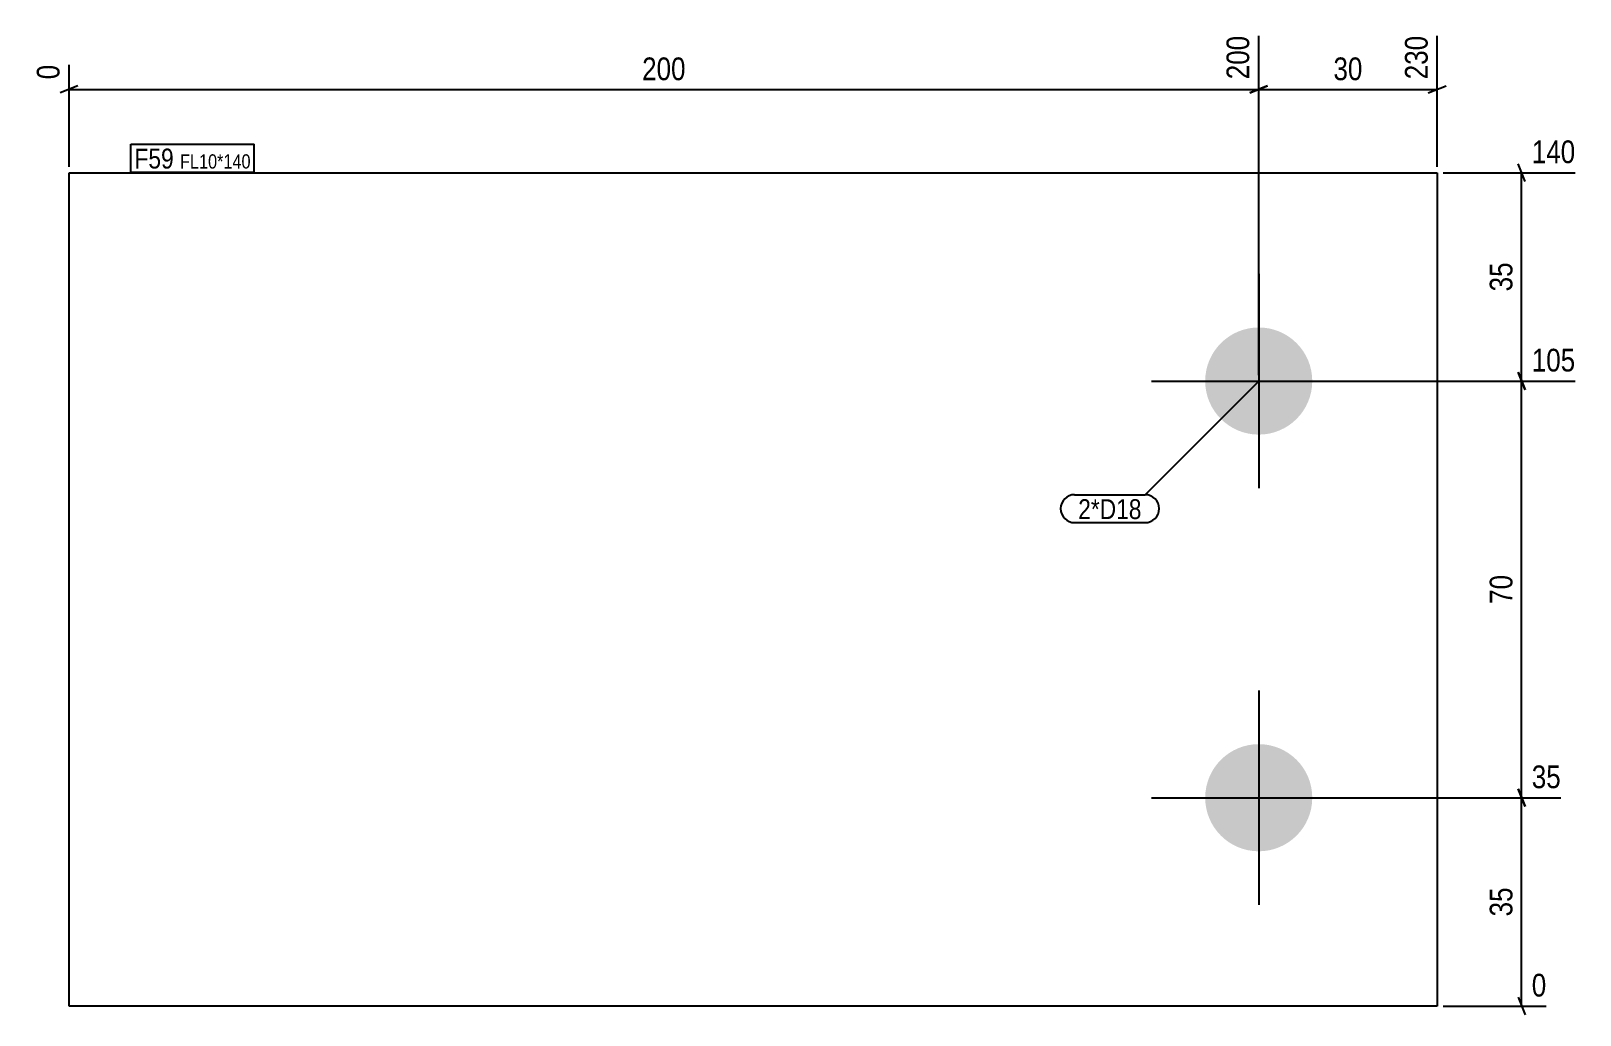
# Model space of a CAD drawing. Header units: millimetres. Extents: x 2 to 263, y 3 to 168.
import ezdxf

# ---------------------------------------------------------------- set-up
doc = ezdxf.new("R2010")
doc.units = ezdxf.units.MM
for name, color, linetype in [('MÅLSÆTNING', 7, 'Continuous'), ('STÅL', 7, 'Continuous'), ('TEKST', 7, 'Continuous')]:
    doc.layers.add(name, color=color, linetype=linetype)
doc.styles.add('Arial Narrow', font='ARIALN.TTF', dxfattribs={"height": 0.2})

msp = doc.modelspace()

# ---------------------------------------------------------------- hatches: boundary and pattern name
at = {"layer": 'STÅL', "linetype": 'Continuous'}
for points in [[(208.6, 118.5, -1), (208.6, 100.5, -1)], [(208.6, 48.5, -1), (208.6, 30.5, -1)]]:
    msp.add_hatch(color=3, dxfattribs=at).paths.add_polyline_path(points)

# ---------------------------------------------------------------- linework, layer by layer
at = {"layer": 'MÅLSÆTNING', "color": 7, "linetype": 'Continuous'}
for p, q in [((208.6, 110.5), (208.6, 167.5)), ((208.6, 110.5), (208.6, 167.5)), ((238.6, 145.5), (238.6, 167.5)), ((8.6, 145.5), (8.6, 162.63)), ((10.1, 159.09), (7.1, 157.89)), ((210.1, 159.09), (207.1, 157.89)), ((207.1, 157.89), (210.1, 159.09)), ((237.1, 157.89), (240.1, 159.09)), ((8.6, 158.49), (208.6, 158.49)), ((208.6, 158.49), (238.6, 158.49)), ((253.4, 143), (252.2, 146)), ((239.6, 144.5), (261.81, 144.5)), ((252.8, 109.5), (252.8, 144.5)), ((209.6, 109.5), (261.81, 109.5)), ((209.6, 109.5), (261.81, 109.5)), ((252.2, 111), (253.4, 108)), ((253.4, 108), (252.2, 111)), ((209.6, 39.5), (259.37, 39.5)), ((253.4, 38), (252.2, 41)), ((252.8, 4.5), (252.8, 39.5)), ((252.2, 6), (253.4, 3)), ((239.6, 4.5), (256.94, 4.5))]:
    msp.add_line(p, q, dxfattribs=at)
at = {"layer": 'STÅL', "color": 2, "linetype": 'Continuous'}
for p, q in [((8.6, 4.5), (8.6, 144.5)), ((8.6, 144.5), (238.6, 144.5)), ((238.6, 144.5), (238.6, 4.5)), ((238.6, 4.5), (8.6, 4.5))]:
    msp.add_line(p, q, dxfattribs=at)
at = {"layer": 'STÅL', "color": 3, "linetype": 'Continuous'}
for p, q in [((208.6, 127.5), (208.6, 91.5)), ((190.6, 109.5), (226.6, 109.5)), ((208.6, 57.5), (208.6, 21.5)), ((190.6, 39.5), (226.6, 39.5))]:
    msp.add_line(p, q, dxfattribs=at)

# ---------------------------------------------------------------- wipeouts: each hides what was drawn before it
at = {"color": 0}
msp.add_wipeout([(188.91, 86.31), (188.91, 89.81), (178.25, 89.81), (178.25, 86.31)], dxfattribs=at).dxf.layer = 'TEKST'

# ---------------------------------------------------------------- next in the draw order: wipeouts: each hides what was drawn before it
at = {"color": 0, "linetype": 'Continuous'}
for points in [[(207.8, 168.3), (202.2, 168.3), (202.2, 159.39), (207.8, 159.39)], [(237.8, 168.3), (232.2, 168.3), (232.2, 159.39), (237.8, 159.39)], [(7.8, 163.43), (2.2, 163.43), (2.2, 159.39), (7.8, 159.39)], [(262.61, 145.3), (262.61, 150.9), (253.7, 150.9), (253.7, 145.3)], [(260.17, 40.3), (260.17, 45.9), (253.7, 45.9), (253.7, 40.3)], [(257.74, 5.3), (257.74, 10.9), (253.7, 10.9), (253.7, 5.3)]]:
    msp.add_wipeout(points, dxfattribs=at).dxf.layer = 'MÅLSÆTNING'
at = {"color": 0}
for points, layer in [([(113.06, 159.24), (113.06, 164.84), (104.14, 164.84), (104.14, 159.24)], 'MÅLSÆTNING'), ([(226.84, 159.24), (226.84, 164.84), (220.36, 164.84), (220.36, 159.24)], 'MÅLSÆTNING'), ([(252.05, 130.24), (246.45, 130.24), (246.45, 123.76), (252.05, 123.76)], 'MÅLSÆTNING'), ([(252.05, 25.24), (246.45, 25.24), (246.45, 18.76), (252.05, 18.76)], 'MÅLSÆTNING'), ([(26.21, 145.2), (26.21, 148.7), (19.6, 148.7), (19.6, 145.2)], 'TEKST'), ([(188.91, 86.31), (188.91, 89.81), (178.25, 89.81), (178.25, 86.31)], 'TEKST')]:
    msp.add_wipeout(points, dxfattribs=at).dxf.layer = layer

# ---------------------------------------------------------------- next in the draw order: linework, layer by layer
at = {"layer": 'MÅLSÆTNING', "color": 7, "linetype": 'Continuous'}
for p, q in [((252.8, 39.5), (252.8, 109.5)), ((209.6, 39.5), (259.37, 39.5)), ((252.2, 41), (253.4, 38))]:
    msp.add_line(p, q, dxfattribs=at)
at = {"layer": 'TEKST', "color": 7, "linetype": 'Continuous'}
for p, q in [((208.6, 109.5), (189.51, 90.41)), ((177.65, 90.41), (189.51, 90.41)), ((177.65, 85.71), (189.51, 85.71))]:
    msp.add_line(p, q, dxfattribs=at)
for centre, start, end in [((177.65, 88.06), 90, 270), ((189.51, 88.06), 270, 90)]:
    msp.add_arc(centre, 2.35, start, end, dxfattribs=at)

# ---------------------------------------------------------------- next in the draw order: texts
at = {"layer": 'MÅLSÆTNING', "color": 3, "linetype": 'Continuous', "style": 'Arial Narrow'}
for s, height, p in [('200', 3.818, (207, 160.19)), ('230', 3.818, (237, 160.19)), ('0', 3.82, (7, 160.19))]:
    msp.add_text(s, height=height, rotation=90.0002, dxfattribs=at).set_placement(p)
at = {"layer": 'MÅLSÆTNING', "color": 3, "style": 'Arial Narrow'}
for s, p in [('200', (104.94, 160.04)), ('30', (221.16, 160.04))]:
    msp.add_text(s, height=3.818, dxfattribs=at).set_placement(p)
at = {"layer": 'MÅLSÆTNING', "color": 3, "linetype": 'Continuous', "style": 'Arial Narrow'}
for s, height, p in [('140', 3.818, (254.5, 146.1)), ('35', 3.818, (254.5, 41.1)), ('0', 3.82, (254.5, 6.1))]:
    msp.add_text(s, height=height, dxfattribs=at).set_placement(p)
at = {"layer": 'MÅLSÆTNING', "color": 3, "style": 'Arial Narrow'}
for p in [(251.25, 124.56), (251.25, 19.56)]:
    msp.add_text('35', height=3.818, rotation=90.0002, dxfattribs=at).set_placement(p)
at = {"layer": 'TEKST', "color": 3, "style": 'Arial Narrow'}
msp.add_text('2*D18', height=3.34, dxfattribs=at).set_placement((178.25, 86.31))

# ---------------------------------------------------------------- next in the draw order: wipeouts: each hides what was drawn before it
at = {"color": 0}
msp.add_wipeout([(26.21, 145.2), (26.21, 148.7), (19.6, 148.7), (19.6, 145.2)], dxfattribs=at).dxf.layer = 'TEKST'

# ---------------------------------------------------------------- next in the draw order: linework, layer by layer
at = {"layer": 'TEKST', "color": 7, "linetype": 'Continuous'}
for p, q in [((19, 149.3), (39.73, 149.3)), ((19, 144.6), (19, 149.3))]:
    msp.add_line(p, q, dxfattribs=at)

# ---------------------------------------------------------------- next in the draw order: wipeouts: each hides what was drawn before it
at = {"color": 0, "linetype": 'Continuous'}
msp.add_wipeout([(262.61, 110.3), (262.61, 115.9), (253.7, 115.9), (253.7, 110.3)], dxfattribs=at).dxf.layer = 'MÅLSÆTNING'
at = {"color": 0}
for points, layer in [([(252.05, 77.74), (246.45, 77.74), (246.45, 71.26), (252.05, 71.26)], 'MÅLSÆTNING'), ([(39.13, 145.2), (39.13, 147.7), (27.26, 147.7), (27.26, 145.2)], 'TEKST')]:
    msp.add_wipeout(points, dxfattribs=at).dxf.layer = layer

# ---------------------------------------------------------------- next in the draw order: texts
at = {"layer": 'MÅLSÆTNING', "color": 3, "linetype": 'Continuous', "style": 'Arial Narrow'}
msp.add_text('105', height=3.818, dxfattribs=at).set_placement((254.5, 111.1))
at = {"layer": 'MÅLSÆTNING', "color": 3, "style": 'Arial Narrow'}
msp.add_text('70', height=3.818, rotation=90.0002, dxfattribs=at).set_placement((251.25, 72.06))

# ---------------------------------------------------------------- next in the draw order: wipeouts: each hides what was drawn before it
at = {"color": 0}
msp.add_wipeout([(39.13, 145.2), (39.13, 147.7), (27.26, 147.7), (27.26, 145.2)], dxfattribs=at).dxf.layer = 'TEKST'

# ---------------------------------------------------------------- next in the draw order: linework, layer by layer
at = {"layer": 'TEKST', "color": 7, "linetype": 'Continuous'}
for p, q in [((39.73, 144.6), (39.73, 149.3)), ((19, 144.6), (39.73, 144.6))]:
    msp.add_line(p, q, dxfattribs=at)

# ---------------------------------------------------------------- next in the draw order: texts
at = {"layer": 'TEKST', "color": 3, "style": 'Arial Narrow'}
for s, height, p in [('F59', 3.34, (19.6, 145.2)), ('FL10*140', 2.386, (27.26, 145.2))]:
    msp.add_text(s, height=height, dxfattribs=at).set_placement(p)

doc.saveas('drawing.dxf')
